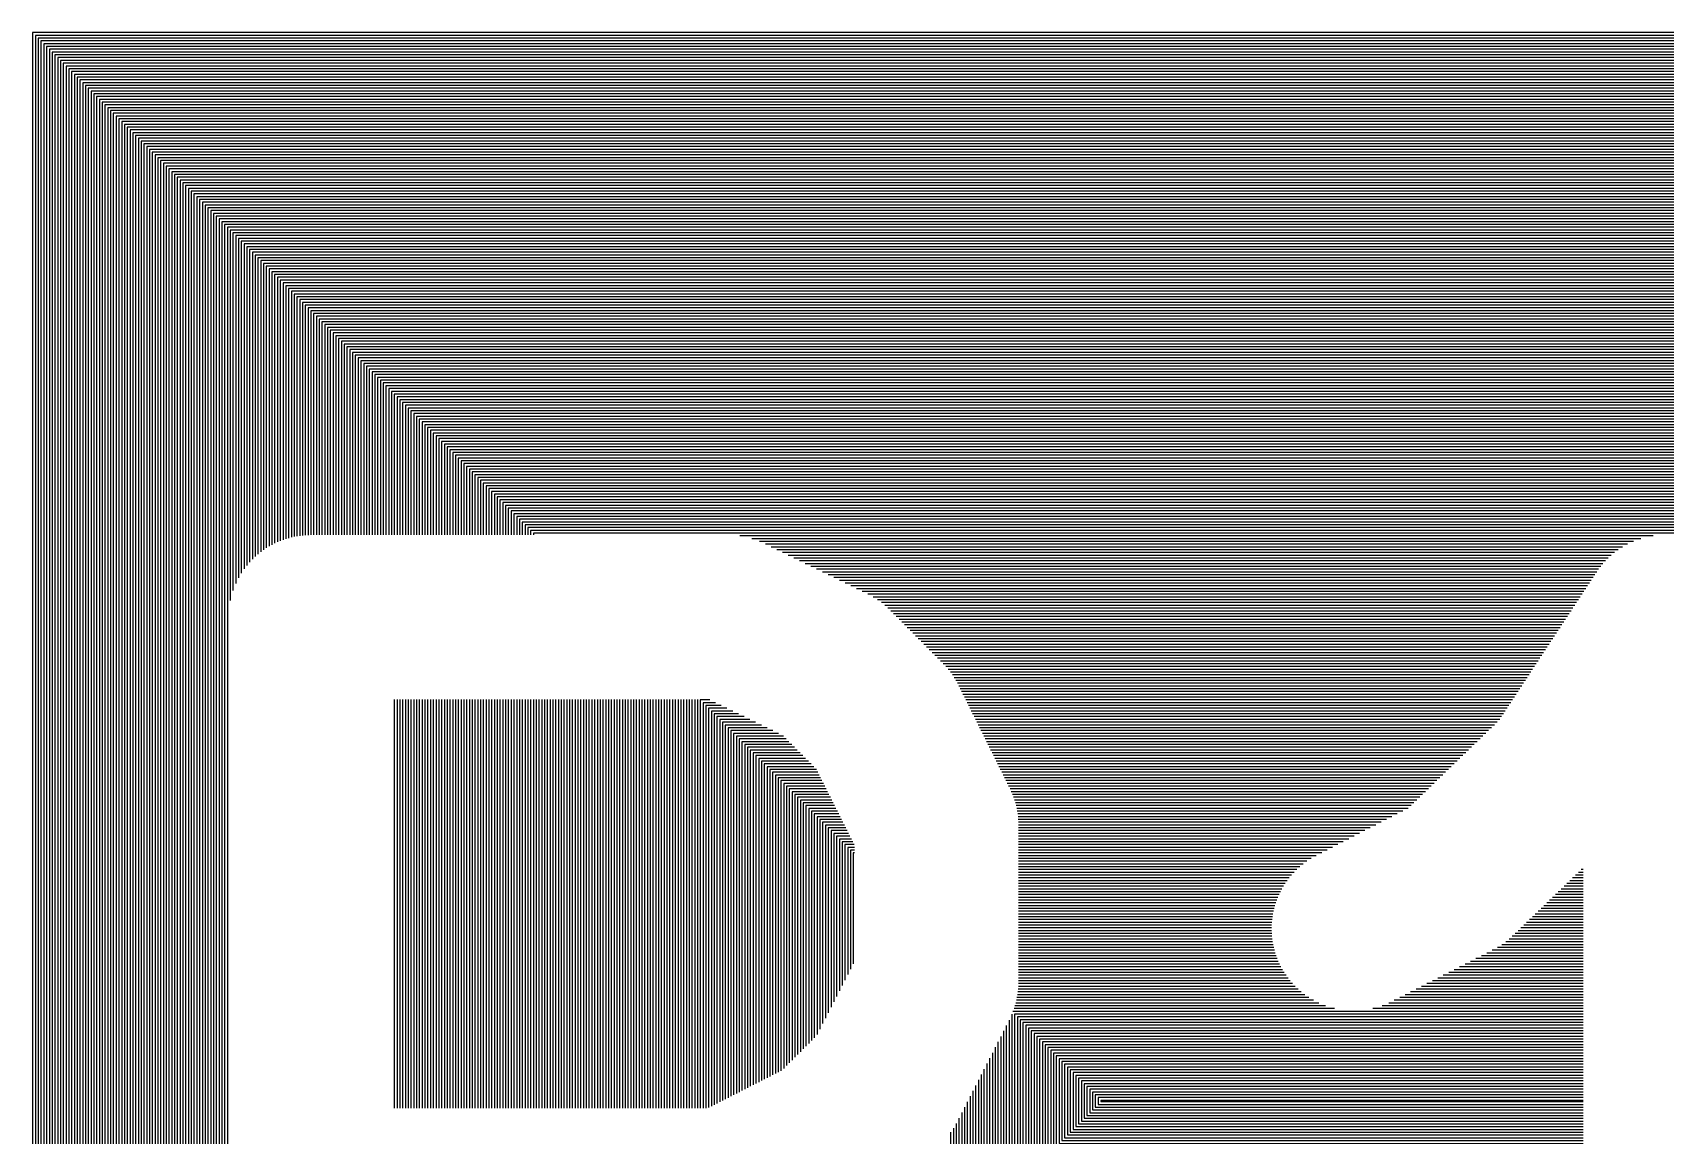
# Model space of a CAD drawing. Extents: x 0 to 5.51, y -4.5 to 2.44.
# Drawn here: x 0.015 to 1.506, y 1.433 to 2.44 of the extents above; entities that cross this region are included whole.
import ezdxf

# ---------------------------------------------------------------- set-up
doc = ezdxf.new("R2010")
doc.units = 0
doc.layers.add('Layer_1', color=7, linetype='CONTINUOUS')

msp = doc.modelspace()

# ---------------------------------------------------------------- linework, layer by layer
at = {"layer": 'Layer_1', "color": 4}
for points in [[(5.510083, 2.440439), (0.015327, 2.440439), (0.015327, 2.440439), (0.015327, 0.488576), (0.015327, 0.488576), (5.507543, 0.488576)], [(5.507543, 2.437899), (0.017867, 2.437899), (0.017867, 0.491116), (5.505003, 0.491116)], [(5.505003, 2.435359), (0.020407, 2.435359), (0.020407, 0.493656), (5.502463, 0.493656)], [(5.502463, 2.432819), (0.022947, 2.432819), (0.022947, 0.496196), (5.499923, 0.496196)], [(5.499923, 2.430279), (0.025487, 2.430279), (0.025487, 0.498736), (5.497383, 0.498736)], [(5.497383, 2.427739), (0.028027, 2.427739), (0.028027, 0.501276), (5.494843, 0.501276)], [(5.494843, 2.425199), (0.030567, 2.425199), (0.030567, 0.503816), (5.492303, 0.503816)], [(5.492303, 2.422659), (0.033107, 2.422659), (0.033107, 0.506356), (5.489763, 0.506356)], [(5.489763, 2.420119), (0.035647, 2.420119), (0.035647, 0.508896), (5.487223, 0.508896)], [(5.487223, 2.417579), (0.038187, 2.417579), (0.038187, 0.511436), (5.484683, 0.511436)], [(5.484683, 2.415039), (0.040727, 2.415039), (0.040727, 0.513976), (5.482143, 0.513976)], [(5.482143, 2.412499), (0.043267, 2.412499), (0.043267, 0.516516), (5.479603, 0.516516)], [(5.479603, 2.409959), (0.045807, 2.409959), (0.045807, 0.519056), (5.477063, 0.519056)], [(5.477063, 2.407419), (0.048347, 2.407419), (0.048347, 0.521596), (5.474523, 0.521596)], [(5.474523, 2.404879), (0.050887, 2.404879), (0.050887, 0.524136), (5.471983, 0.524136)], [(5.471983, 2.402339), (0.053427, 2.402339), (0.053427, 0.526676), (5.469443, 0.526676)], [(5.469443, 2.399799), (0.055967, 2.399799), (0.055967, 0.529216), (5.466903, 0.529216)], [(5.466903, 2.397259), (0.058507, 2.397259), (0.058507, 0.531756), (5.464363, 0.531756)], [(5.464363, 2.394719), (0.061047, 2.394719), (0.061047, 0.534296), (5.461823, 0.534296)], [(5.461823, 2.392179), (0.063587, 2.392179), (0.063587, 0.536836), (5.459283, 0.536836)], [(5.459283, 2.389639), (0.066127, 2.389639), (0.066127, 0.539376), (5.456743, 0.539376)], [(5.456743, 2.387099), (0.068667, 2.387099), (0.068667, 0.541916), (5.454203, 0.541916)], [(5.454203, 2.384559), (0.071207, 2.384559), (0.071207, 0.544456), (5.451663, 0.544456)], [(5.451663, 2.382019), (0.073747, 2.382019), (0.073747, 0.546996), (5.449123, 0.546996)], [(5.449123, 2.379479), (0.076287, 2.379479), (0.076287, 0.549536), (5.446583, 0.549536)], [(5.446583, 2.376939), (0.078827, 2.376939), (0.078827, 0.552076), (5.444043, 0.552076)], [(5.444043, 2.374399), (0.081367, 2.374399), (0.081367, 0.554616), (5.441503, 0.554616)], [(5.441503, 2.371859), (0.083907, 2.371859), (0.083907, 0.557156), (5.438963, 0.557156)], [(5.438963, 2.369319), (0.086447, 2.369319), (0.086447, 0.559696), (5.436423, 0.559696)], [(5.436423, 2.366779), (0.088987, 2.366779), (0.088987, 0.562236), (5.433883, 0.562236)], [(5.433883, 2.364239), (0.091527, 2.364239), (0.091527, 0.564776), (5.431343, 0.564776)], [(5.431343, 2.361699), (0.094067, 2.361699), (0.094067, 0.567316), (5.428803, 0.567316)], [(5.428803, 2.359159), (0.096607, 2.359159), (0.096607, 0.569856), (5.426263, 0.569856)], [(5.426263, 2.356619), (0.099147, 2.356619), (0.099147, 0.572396), (5.423723, 0.572396)], [(5.423723, 2.354079), (0.101687, 2.354079), (0.101687, 0.574936), (5.421183, 0.574936)], [(5.421183, 2.351539), (0.104227, 2.351539), (0.104227, 0.577476), (5.418643, 0.577476)], [(5.418643, 2.348999), (0.106767, 2.348999), (0.106767, 0.580016), (5.416103, 0.580016)], [(5.416103, 2.346459), (0.109307, 2.346459), (0.109307, 0.582556), (5.413563, 0.582556)], [(5.413563, 2.343919), (0.111847, 2.343919), (0.111847, 0.585096), (5.411023, 0.585096)], [(5.411023, 2.341379), (0.114387, 2.341379), (0.114387, 0.587636), (5.408483, 0.587636)], [(5.408483, 2.338839), (0.116927, 2.338839), (0.116927, 0.590176), (5.405943, 0.590176)], [(5.405943, 2.336299), (0.119467, 2.336299), (0.119467, 0.592716), (5.403403, 0.592716)], [(5.403403, 2.333759), (0.122007, 2.333759), (0.122007, 0.595256), (5.400863, 0.595256)], [(5.400863, 2.331219), (0.124547, 2.331219), (0.124547, 0.597796), (5.398323, 0.597796)], [(5.398323, 2.328679), (0.127087, 2.328679), (0.127087, 0.600336), (5.395783, 0.600336)], [(5.395783, 2.326139), (0.129627, 2.326139), (0.129627, 0.602876), (5.393243, 0.602876)], [(5.393243, 2.323599), (0.132167, 2.323599), (0.132167, 0.605416), (5.390703, 0.605416)], [(5.390703, 2.321059), (0.134707, 2.321059), (0.134707, 0.607956), (5.388163, 0.607956)], [(5.388163, 2.318519), (0.137247, 2.318519), (0.137247, 0.610496), (5.385623, 0.610496)], [(5.385623, 2.315979), (0.139787, 2.315979), (0.139787, 0.613036), (5.383083, 0.613036)], [(5.383083, 2.313439), (0.142327, 2.313439), (0.142327, 0.615576), (5.380543, 0.615576)], [(5.380543, 2.310899), (0.144867, 2.310899), (0.144867, 0.618116), (5.378003, 0.618116)], [(5.378003, 2.308359), (0.147407, 2.308359), (0.147407, 0.620656), (5.375463, 0.620656)], [(5.375463, 2.305819), (0.149947, 2.305819), (0.149947, 0.623196), (5.372923, 0.623196)], [(5.372923, 2.303279), (0.152487, 2.303279), (0.152487, 0.625736), (5.370383, 0.625736)], [(5.370383, 2.300739), (0.155027, 2.300739), (0.155027, 0.628276), (5.367843, 0.628276)], [(5.367843, 2.298199), (0.157567, 2.298199), (0.157567, 0.630816), (5.365303, 0.630816)], [(5.365303, 2.295659), (0.160107, 2.295659), (0.160107, 0.633356), (5.362763, 0.633356)], [(5.362763, 2.293119), (0.162647, 2.293119), (0.162647, 0.635896), (5.360223, 0.635896)], [(5.360223, 2.290579), (0.165187, 2.290579), (0.165187, 0.638436), (5.357683, 0.638436)], [(5.357683, 2.288039), (0.167727, 2.288039), (0.167727, 0.640976), (5.355143, 0.640976)], [(5.355143, 2.285499), (0.170267, 2.285499), (0.170267, 0.643516), (5.352603, 0.643516)], [(5.352603, 2.282959), (0.172807, 2.282959), (0.172807, 0.646056), (5.350063, 0.646056)], [(5.350063, 2.280419), (0.175347, 2.280419), (0.175347, 0.648596), (5.347523, 0.648596)], [(5.347523, 2.277879), (0.177887, 2.277879), (0.177887, 0.651136), (5.344983, 0.651136)], [(5.344983, 2.275339), (0.180427, 2.275339), (0.180427, 0.653676), (5.342443, 0.653676)], [(5.342443, 1.913897), (5.342443, 2.272799), (0.182967, 2.272799), (0.182967, 0.656216), (5.339903, 0.656216), (5.339903, 0.887277)], [(5.339903, 1.927064), (5.339903, 2.270259), (0.185507, 2.270259), (0.185507, 0.658756), (5.337363, 0.658756), (5.337363, 0.879896)], [(5.337363, 1.934445), (5.337363, 2.267719), (0.188047, 2.267719), (0.188047, 0.661296), (5.334823, 0.661296), (5.334823, 0.874272)], [(5.334823, 1.940066), (5.334823, 2.265179), (0.190587, 2.265179), (0.190587, 0.663836), (5.332283, 0.663836), (5.332283, 0.869632)], [(5.332283, 1.944707), (5.332283, 2.262639), (0.193127, 2.262639), (0.193127, 0.666376), (5.329743, 0.666376), (5.329743, 0.865652)], [(5.329743, 1.948687), (5.329743, 2.260099), (0.195667, 2.260099), (0.195667, 1.921682)], [(5.327203, 1.952182), (5.327203, 2.257559), (0.198207, 2.257559), (0.198207, 1.930955)], [(5.324663, 1.955294), (5.324663, 2.255019), (0.200747, 2.255019), (0.200747, 1.937361)], [(5.322123, 1.958093), (5.322123, 2.252479), (0.203287, 2.252479), (0.203287, 1.942472)], [(5.319583, 1.960628), (5.319583, 2.249939), (0.205827, 2.249939), (0.205827, 1.946777)], [(5.317043, 1.962934), (5.317043, 2.247399), (0.208367, 2.247399), (0.208367, 1.950521)], [(5.314503, 1.965042), (5.314503, 2.244859), (0.210907, 2.244859), (0.210907, 1.953833)], [(5.311963, 1.96697), (5.311963, 2.242319), (0.213447, 2.242319), (0.213447, 1.956797)], [(5.309423, 1.968738), (5.309423, 2.239779), (0.215987, 2.239779), (0.215987, 1.959477)], [(5.306883, 1.970351), (5.306883, 2.237239), (0.218527, 2.237239), (0.218527, 1.96191)], [(5.304343, 1.971824), (5.304343, 2.234699), (0.221067, 2.234699), (0.221067, 1.96413)], [(5.301803, 1.973173), (5.301803, 2.232159), (0.223607, 2.232159), (0.223607, 1.966157)], [(5.299263, 1.974397), (5.299263, 2.229619), (0.226147, 2.229619), (0.226147, 1.968014)], [(5.296723, 1.97551), (5.296723, 2.227079), (0.228687, 2.227079), (0.228687, 1.969713)], [(5.294183, 1.97651), (5.294183, 2.224539), (0.231227, 2.224539), (0.231227, 1.97127)], [(5.291643, 1.977407), (5.291643, 2.221999), (0.233767, 2.221999), (0.233767, 1.972693)], [(5.289103, 1.978202), (5.289103, 2.219459), (0.236307, 2.219459), (0.236307, 1.973988)], [(5.286563, 1.978898), (5.286563, 2.216919), (0.238847, 2.216919), (0.238847, 1.975167)], [(5.284023, 1.979497), (5.284023, 2.214379), (0.241387, 2.214379), (0.241387, 1.976233)], [(5.281483, 1.980008), (5.281483, 2.211839), (0.243927, 2.211839), (0.243927, 1.977191)], [(5.278943, 1.980424), (5.278943, 2.209299), (0.246467, 2.209299), (0.246467, 1.978047)], [(5.276403, 1.980752), (5.276403, 2.206759), (0.249007, 2.206759), (0.249007, 1.978801)], [(5.273863, 1.980991), (5.273863, 2.204219), (0.251547, 2.204219), (0.251547, 1.979462)], [(5.271323, 1.981146), (5.271323, 2.201679), (0.254087, 2.201679), (0.254087, 1.980028)], [(5.268783, 1.981212), (5.268783, 2.199139), (0.256627, 2.199139), (0.256627, 1.980503)], [(5.266243, 1.981192), (5.266243, 2.196599), (0.259167, 2.196599), (0.259167, 1.980887)], [(5.263703, 1.981087), (5.263703, 2.194059), (0.261707, 2.194059), (0.261707, 1.981184)], [(5.261163, 1.980897), (5.261163, 2.191519), (0.264247, 2.191519), (0.264247, 1.981392)], [(5.258623, 1.980618), (5.258623, 2.188979), (0.266787, 2.188979), (0.266787, 1.981517)], [(5.256083, 1.980252), (5.256083, 2.186439), (0.269327, 2.186439), (0.269327, 1.981552)], [(5.253543, 1.979797), (5.253543, 2.183899), (0.271867, 2.183899), (0.271867, 1.981552)], [(5.251003, 1.979254), (5.251003, 2.181359), (0.274407, 2.181359), (0.274407, 1.981552)], [(5.248463, 1.978616), (5.248463, 2.178819), (0.276947, 2.178819), (0.276947, 1.981552)], [(5.245923, 1.977882), (5.245923, 2.176279), (0.279487, 2.176279), (0.279487, 1.981552)], [(5.243383, 1.977051), (5.243383, 2.173739), (0.282027, 2.173739), (0.282027, 1.981552)], [(5.240843, 1.976119), (5.240843, 2.171199), (0.284567, 2.171199), (0.284567, 1.981552)], [(5.238303, 1.97508), (5.238303, 2.168659), (0.287107, 2.168659), (0.287107, 1.981552)], [(5.235763, 1.973932), (5.235763, 2.166119), (0.289647, 2.166119), (0.289647, 1.981552)], [(5.233223, 1.972665), (5.233223, 2.163579), (0.292187, 2.163579), (0.292187, 1.981552)], [(5.230683, 1.971275), (5.230683, 2.161039), (0.294727, 2.161039), (0.294727, 1.981552)], [(5.228143, 1.969754), (5.228143, 2.158499), (0.297267, 2.158499), (0.297267, 1.981552)], [(5.225603, 1.96809), (5.225603, 2.155959), (0.299807, 2.155959), (0.299807, 1.981552)], [(5.223063, 1.966269), (5.223063, 2.153419), (0.302347, 2.153419), (0.302347, 1.981552)], [(5.220523, 1.964283), (5.220523, 2.150879), (0.304887, 2.150879), (0.304887, 1.981552)], [(5.217983, 1.962106), (5.217983, 2.148339), (0.307427, 2.148339), (0.307427, 1.981552)], [(5.215443, 1.959721), (5.215443, 2.145799), (0.309967, 2.145799), (0.309967, 1.981552)], [(5.212903, 1.957095), (5.212903, 2.143259), (0.312507, 2.143259), (0.312507, 1.981552)], [(5.210363, 1.954191), (5.210363, 2.140719), (0.315047, 2.140719), (0.315047, 1.981552)], [(5.207823, 1.950955), (5.207823, 2.138179), (0.317587, 2.138179), (0.317587, 1.981552)], [(5.205283, 1.947321), (5.205283, 2.135639), (0.320127, 2.135639), (0.320127, 1.981552)], [(5.202743, 1.943516), (5.202743, 2.133099), (0.322667, 2.133099), (0.322667, 1.981552)], [(5.200203, 1.939711), (5.200203, 2.130559), (0.325207, 2.130559), (0.325207, 1.981552)], [(5.197663, 1.935906), (5.197663, 2.128019), (0.327747, 2.128019), (0.327747, 1.981552)], [(5.195123, 1.932101), (5.195123, 2.125479), (0.330287, 2.125479), (0.330287, 1.981552)], [(5.192583, 1.928296), (5.192583, 2.122939), (0.332827, 2.122939), (0.332827, 1.981552)], [(5.190043, 1.924491), (5.190043, 2.120399), (0.335367, 2.120399), (0.335367, 1.981552)], [(5.187503, 1.920686), (5.187503, 2.117859), (0.337907, 2.117859), (0.337907, 1.981552)], [(5.184963, 1.916881), (5.184963, 2.115319), (0.340447, 2.115319), (0.340447, 1.981552)], [(5.182423, 1.913076), (5.182423, 2.112779), (0.342987, 2.112779), (0.342987, 1.981552)], [(5.179883, 1.909269), (5.179883, 2.110239), (0.345527, 2.110239), (0.345527, 1.981552)], [(5.177343, 1.905464), (5.177343, 2.107699), (0.348067, 2.107699), (0.348067, 1.981552)], [(5.174803, 1.901659), (5.174803, 2.105159), (0.350607, 2.105159), (0.350607, 1.981552)], [(5.172263, 1.897854), (5.172263, 2.102619), (0.353147, 2.102619), (0.353147, 1.981552)], [(5.169723, 1.894049), (5.169723, 2.100079), (0.355687, 2.100079), (0.355687, 1.981552)], [(5.167183, 1.890244), (5.167183, 2.097539), (0.358227, 2.097539), (0.358227, 1.981552)], [(5.164643, 1.886439), (5.164643, 2.094999), (0.360767, 2.094999), (0.360767, 1.981552)], [(5.162103, 1.882634), (5.162103, 2.092459), (0.363307, 2.092459), (0.363307, 1.981552)], [(5.159563, 1.87883), (5.159563, 2.089919), (0.365847, 2.089919), (0.365847, 1.981552)], [(5.157023, 1.875025), (5.157023, 2.087379), (0.368387, 2.087379), (0.368387, 1.981552)], [(5.154483, 1.87122), (5.154483, 2.084839), (0.370927, 2.084839), (0.370927, 1.981552)], [(5.151943, 1.867415), (5.151943, 2.082299), (0.373467, 2.082299), (0.373467, 1.981552)], [(5.149403, 1.863607), (5.149403, 2.079759), (0.376007, 2.079759), (0.376007, 1.981552)], [(5.146863, 1.859802), (5.146863, 2.077219), (0.378547, 2.077219), (0.378547, 1.981552)], [(5.144323, 1.855998), (5.144323, 2.074679), (0.381087, 2.074679), (0.381087, 1.981552)], [(5.141783, 1.852193), (5.141783, 2.072139), (0.383627, 2.072139), (0.383627, 1.981552)], [(5.139243, 1.848388), (5.139243, 2.069599), (0.386167, 2.069599), (0.386167, 1.981552)], [(5.136703, 1.844583), (5.136703, 2.067059), (0.388707, 2.067059), (0.388707, 1.981552)], [(5.134163, 1.840778), (5.134163, 2.064519), (0.391247, 2.064519), (0.391247, 1.981552)], [(5.131623, 1.836973), (5.131623, 2.061979), (0.393787, 2.061979), (0.393787, 1.981552)], [(5.129083, 1.833168), (5.129083, 2.059439), (0.396327, 2.059439), (0.396327, 1.981552)], [(5.126543, 1.829363), (5.126543, 2.056899), (0.398867, 2.056899), (0.398867, 1.981552)], [(5.124003, 1.825558), (5.124003, 2.054359), (0.401407, 2.054359), (0.401407, 1.981552)], [(5.121463, 1.821751), (5.121463, 2.051819), (0.403947, 2.051819), (0.403947, 1.981552)], [(5.118923, 1.817946), (5.118923, 2.049279), (0.406487, 2.049279), (0.406487, 1.981552)], [(5.116383, 1.814141), (5.116383, 2.046739), (0.409027, 2.046739), (0.409027, 1.981552)], [(5.113843, 1.810336), (5.113843, 2.044199), (0.411567, 2.044199), (0.411567, 1.981552)], [(5.111303, 1.806531), (5.111303, 2.041659), (0.414107, 2.041659), (0.414107, 1.981552)], [(5.108763, 1.802726), (5.108763, 2.039119), (0.416647, 2.039119), (0.416647, 1.981552)], [(5.106223, 1.798921), (5.106223, 2.036579), (0.419187, 2.036579), (0.419187, 1.981552)], [(5.103683, 1.795116), (5.103683, 2.034039), (0.421727, 2.034039), (0.421727, 1.981552)], [(5.101143, 1.791311), (5.101143, 2.031499), (0.424267, 2.031499), (0.424267, 1.981552)], [(5.098603, 1.787506), (5.098603, 2.028959), (0.426807, 2.028959), (0.426807, 1.981552)], [(5.096063, 1.783701), (5.096063, 2.026419), (0.429347, 2.026419), (0.429347, 1.981552)], [(5.093523, 1.779897), (5.093523, 2.023879), (0.431887, 2.023879), (0.431887, 1.981552)], [(5.090983, 1.776089), (5.090983, 2.021339), (0.434427, 2.021339), (0.434427, 1.981552)], [(5.088443, 1.772284), (5.088443, 2.018799), (0.436967, 2.018799), (0.436967, 1.981552)], [(5.085903, 1.768479), (5.085903, 2.016259), (0.439507, 2.016259), (0.439507, 1.981552)], [(5.083363, 1.764674), (5.083363, 2.013719), (0.442047, 2.013719), (0.442047, 1.981552)], [(5.080823, 1.760869), (5.080823, 2.011179), (0.444587, 2.011179), (0.444587, 1.981552)], [(5.078283, 1.757065), (5.078283, 2.008639), (0.447127, 2.008639), (0.447127, 1.981552)], [(5.075743, 1.75326), (5.075743, 2.006099), (0.449667, 2.006099), (0.449667, 1.981552)], [(5.073203, 1.749455), (5.073203, 2.003559), (0.452207, 2.003559), (0.452207, 1.981552)], [(5.070663, 1.74565), (5.070663, 2.001019), (0.454747, 2.001019), (0.454747, 1.981552)], [(5.068123, 1.741845), (5.068123, 1.998479), (0.457287, 1.998479), (0.457287, 1.981552)], [(5.065583, 1.73804), (5.065583, 1.995939), (0.459827, 1.995939), (0.459827, 1.981552)], [(5.063043, 1.734232), (5.063043, 1.993399), (0.462367, 1.993399), (0.462367, 1.981552)], [(5.060503, 1.730428), (5.060503, 1.990859), (0.464907, 1.990859), (0.464907, 1.981552)], [(5.057963, 1.726623), (5.057963, 1.988319), (0.467447, 1.988319), (0.467447, 1.981552)], [(5.055423, 1.722818), (5.055423, 1.985779), (0.469987, 1.985779), (0.469987, 1.981552)], [(5.052883, 1.719013), (5.052883, 1.983239), (0.472527, 1.983239), (0.472527, 1.981552)], [(1.4949, 1.980699), (0.661061, 1.980699)], [(1.483886, 1.978159), (0.672085, 1.978159)], [(1.476957, 1.975619), (0.679016, 1.975619)], [(1.471565, 1.973079), (0.684462, 1.973079)], [(1.467072, 1.970539), (0.689656, 1.970539)], [(1.46319, 1.967999), (0.694851, 1.967999)], [(1.459772, 1.965459), (0.700045, 1.965459)], [(1.456719, 1.962919), (0.705239, 1.962919)], [(1.453968, 1.960379), (0.710434, 1.960379)], [(1.451471, 1.957839), (0.715625, 1.957839)], [(1.449198, 1.955299), (0.72082, 1.955299)], [(1.44712, 1.952759), (0.726014, 1.952759)], [(1.445217, 1.950219), (0.731208, 1.950219)], [(1.443478, 1.947679), (0.736403, 1.947679)], [(1.441806, 1.945139), (0.741597, 1.945139)], [(1.440135, 1.942599), (0.746791, 1.942599)], [(1.438466, 1.940059), (0.751985, 1.940059)], [(1.436795, 1.937519), (0.75718, 1.937519)], [(1.435123, 1.934979), (0.762374, 1.934979)], [(1.433452, 1.932439), (0.767568, 1.932439)], [(1.431781, 1.929899), (0.772763, 1.929899)], [(1.430112, 1.927359), (0.777972, 1.927359)], [(1.428441, 1.924819), (0.782722, 1.924819)], [(1.426769, 1.922279), (0.786783, 1.922279)], [(1.425098, 1.919739), (0.790339, 1.919739)], [(1.423427, 1.917199), (0.793504, 1.917199)], [(1.421758, 1.914659), (0.796352, 1.914659)], [(1.420087, 1.912119), (0.798912, 1.912119)], [(1.418415, 1.909579), (0.801424, 1.909579)], [(1.416744, 1.907039), (0.803936, 1.907039)], [(1.415073, 1.904499), (0.806451, 1.904499)], [(1.413404, 1.901959), (0.808963, 1.901959)], [(1.411733, 1.899419), (0.811475, 1.899419)], [(1.410061, 1.896879), (0.813987, 1.896879)], [(1.40839, 1.894339), (0.816501, 1.894339)], [(1.406719, 1.891799), (0.819014, 1.891799)], [(1.40505, 1.889259), (0.821526, 1.889259)], [(1.403379, 1.886719), (0.824038, 1.886719)], [(1.401707, 1.884179), (0.826552, 1.884179)], [(1.400036, 1.881639), (0.829064, 1.881639)], [(1.398365, 1.879099), (0.831576, 1.879099)], [(1.396696, 1.876559), (0.834091, 1.876559)], [(1.395025, 1.874019), (0.836603, 1.874019)], [(1.393353, 1.871479), (0.839115, 1.871479)], [(1.391682, 1.868939), (0.841627, 1.868939)], [(1.390011, 1.866399), (0.844142, 1.866399)], [(1.388342, 1.863859), (0.846697, 1.863859)], [(1.38667, 1.861319), (0.8491, 1.861319)], [(1.384999, 1.858779), (0.851294, 1.858779)], [(1.383328, 1.856239), (0.853301, 1.856239)], [(1.381657, 1.853699), (0.855137, 1.853699)], [(1.379988, 1.851159), (0.856819, 1.851159)], [(1.378316, 1.848619), (0.858356, 1.848619)], [(1.376645, 1.846079), (0.85976, 1.846079)], [(1.374974, 1.843539), (0.861023, 1.843539)], [(1.373302, 1.840999), (0.862287, 1.840999)], [(1.371634, 1.838459), (0.86355, 1.838459)], [(1.369962, 1.835919), (0.864812, 1.835919)], [(0.345527, 1.831174), (0.345527, 1.458068)], [(0.348067, 1.831174), (0.348067, 1.458068)], [(0.350607, 1.831174), (0.350607, 1.458068)], [(0.353147, 1.831174), (0.353147, 1.458068)], [(0.355687, 1.831174), (0.355687, 1.458068)], [(0.358227, 1.831174), (0.358227, 1.458068)], [(0.360767, 1.831174), (0.360767, 1.458068)], [(0.363307, 1.831174), (0.363307, 1.458068)], [(0.365847, 1.831174), (0.365847, 1.458068)], [(0.368387, 1.831174), (0.368387, 1.458068)], [(0.370927, 1.831174), (0.370927, 1.458068)], [(0.373467, 1.831174), (0.373467, 1.458068)], [(0.376007, 1.831174), (0.376007, 1.458068)], [(0.378547, 1.831174), (0.378547, 1.458068)], [(0.381087, 1.831174), (0.381087, 1.458068)], [(0.383627, 1.831174), (0.383627, 1.458068)], [(0.386167, 1.831174), (0.386167, 1.458068)], [(0.388707, 1.831174), (0.388707, 1.458068)], [(0.391247, 1.831174), (0.391247, 1.458068)], [(0.393787, 1.831174), (0.393787, 1.458068)], [(0.396327, 1.831174), (0.396327, 1.458068)], [(0.398867, 1.831174), (0.398867, 1.458068)], [(0.401407, 1.831174), (0.401407, 1.458068)], [(0.403947, 1.831174), (0.403947, 1.458068)], [(0.406487, 1.831174), (0.406487, 1.458068)], [(0.409027, 1.831174), (0.409027, 1.458068)], [(0.411567, 1.831174), (0.411567, 1.458068)], [(0.414107, 1.831174), (0.414107, 1.458068)], [(0.416647, 1.831174), (0.416647, 1.458068)], [(0.419187, 1.831174), (0.419187, 1.458068)], [(0.421727, 1.831174), (0.421727, 1.458068)], [(0.424267, 1.831174), (0.424267, 1.458068)], [(0.426807, 1.831174), (0.426807, 1.458068)], [(0.429347, 1.831174), (0.429347, 1.458068)], [(0.431887, 1.831174), (0.431887, 1.458068)], [(0.434427, 1.831174), (0.434427, 1.458068)], [(0.436967, 1.831174), (0.436967, 1.458068)], [(0.439507, 1.831174), (0.439507, 1.458068)], [(0.442047, 1.831174), (0.442047, 1.458068)], [(0.444587, 1.831174), (0.444587, 1.458068)], [(0.447127, 1.831174), (0.447127, 1.458068)], [(0.449667, 1.831174), (0.449667, 1.458068)], [(0.452207, 1.831174), (0.452207, 1.458068)], [(0.454747, 1.831174), (0.454747, 1.458068)], [(0.457287, 1.831174), (0.457287, 1.458068)], [(0.459827, 1.831174), (0.459827, 1.458068)], [(0.462367, 1.831174), (0.462367, 1.458068)], [(0.464907, 1.831174), (0.464907, 1.458068)], [(0.467447, 1.831174), (0.467447, 1.458068)], [(0.469987, 1.831174), (0.469987, 1.458068)], [(0.472527, 1.831174), (0.472527, 1.458068)], [(0.475067, 1.831174), (0.475067, 1.458068)], [(0.477607, 1.831174), (0.477607, 1.458068)], [(0.480147, 1.831174), (0.480147, 1.458068)], [(0.482687, 1.831174), (0.482687, 1.458068)], [(0.485227, 1.831174), (0.485227, 1.458068)], [(0.487767, 1.831174), (0.487767, 1.458068)], [(0.490307, 1.831174), (0.490307, 1.458068)], [(0.492847, 1.831174), (0.492847, 1.458068)], [(0.495387, 1.831174), (0.495387, 1.458068)], [(0.497927, 1.831174), (0.497927, 1.458068)], [(0.500467, 1.831174), (0.500467, 1.458068)], [(0.503007, 1.831174), (0.503007, 1.458068)], [(0.505547, 1.831174), (0.505547, 1.458068)], [(0.508087, 1.831174), (0.508087, 1.458068)], [(0.510627, 1.831174), (0.510627, 1.458068)], [(0.513167, 1.831174), (0.513167, 1.458068)], [(0.515707, 1.831174), (0.515707, 1.458068)], [(0.518247, 1.831174), (0.518247, 1.458068)], [(0.520787, 1.831174), (0.520787, 1.458068)], [(0.523327, 1.831174), (0.523327, 1.458068)], [(0.525867, 1.831174), (0.525867, 1.458068)], [(0.528407, 1.831174), (0.528407, 1.458068)], [(0.530947, 1.831174), (0.530947, 1.458068)], [(0.533487, 1.831174), (0.533487, 1.458068)], [(0.536027, 1.831174), (0.536027, 1.458068)], [(0.538567, 1.831174), (0.538567, 1.458068)], [(0.541107, 1.831174), (0.541107, 1.458068)], [(0.543647, 1.831174), (0.543647, 1.458068)], [(0.546187, 1.831174), (0.546187, 1.458068)], [(0.548727, 1.831174), (0.548727, 1.458068)], [(0.551267, 1.831174), (0.551267, 1.458068)], [(0.553807, 1.831174), (0.553807, 1.458068)], [(0.556347, 1.831174), (0.556347, 1.458068)], [(0.558887, 1.831174), (0.558887, 1.458068)], [(0.561427, 1.831174), (0.561427, 1.458068)], [(0.563967, 1.831174), (0.563967, 1.458068)], [(0.566507, 1.831174), (0.566507, 1.458068)], [(0.569047, 1.831174), (0.569047, 1.458068)], [(0.571587, 1.831174), (0.571587, 1.458068)], [(0.574127, 1.831174), (0.574127, 1.458068)], [(0.576667, 1.831174), (0.576667, 1.458068)], [(0.579207, 1.831174), (0.579207, 1.458068)], [(0.581747, 1.831174), (0.581747, 1.458068)], [(0.584287, 1.831174), (0.584287, 1.458068)], [(0.586827, 1.831174), (0.586827, 1.458068)], [(0.589367, 1.831174), (0.589367, 1.458068)], [(0.591907, 1.831174), (0.591907, 1.458068)], [(0.594447, 1.831174), (0.594447, 1.458068)], [(0.596987, 1.831174), (0.596987, 1.458068)], [(0.599527, 1.831174), (0.599527, 1.458068)], [(0.602067, 1.831174), (0.602067, 1.458068)], [(0.604607, 1.831174), (0.604607, 1.458068)], [(0.607147, 1.831174), (0.607147, 1.458068)], [(0.609687, 1.831174), (0.609687, 1.458068)], [(0.612227, 1.831174), (0.612227, 1.458068)], [(0.614767, 1.831174), (0.614767, 1.458068)], [(0.617307, 1.831174), (0.617307, 1.458068)], [(0.619847, 1.831174), (0.619847, 1.458068)], [(0.622387, 1.831174), (0.622387, 1.458068)], [(0.633553, 1.830839), (0.624927, 1.830839), (0.624927, 1.458068)], [(0.638795, 1.828299), (0.627467, 1.828299), (0.627467, 1.458068)], [(0.644035, 1.825759), (0.630007, 1.825759), (0.630007, 1.458068)], [(0.649275, 1.823219), (0.632547, 1.823219), (0.632547, 1.458437)], [(0.654518, 1.820679), (0.635087, 1.820679), (0.635087, 1.459737)], [(1.368291, 1.833379), (0.866077, 1.833379)], [(1.36662, 1.830839), (0.86734, 1.830839)], [(1.364948, 1.828299), (0.868602, 1.828299)], [(1.363277, 1.825759), (0.869864, 1.825759)], [(1.361608, 1.823219), (0.871129, 1.823219)], [(1.359937, 1.820679), (0.872392, 1.820679)], [(0.659758, 1.818139), (0.637627, 1.818139), (0.637627, 1.461035)], [(0.664998, 1.815599), (0.640167, 1.815599), (0.640167, 1.462336)], [(0.670241, 1.813059), (0.642707, 1.813059), (0.642707, 1.463634)], [(0.675481, 1.810519), (0.645247, 1.810519), (0.645247, 1.464934)], [(0.680721, 1.807979), (0.647787, 1.807979), (0.647787, 1.466232)], [(0.685963, 1.805439), (0.650327, 1.805439), (0.650327, 1.467532)], [(1.358266, 1.818139), (0.873654, 1.818139)], [(1.356594, 1.815599), (0.874919, 1.815599)], [(1.354923, 1.813059), (0.876181, 1.813059)], [(1.35268, 1.810519), (0.877444, 1.810519)], [(1.350056, 1.807979), (0.878709, 1.807979)], [(1.347435, 1.805439), (0.879971, 1.805439)], [(0.691203, 1.802899), (0.652867, 1.802899), (0.652867, 1.46883)], [(0.696446, 1.800359), (0.655407, 1.800359), (0.655407, 1.470131)], [(0.700837, 1.797819), (0.657947, 1.797819), (0.657947, 1.471429)], [(0.703377, 1.795279), (0.660487, 1.795279), (0.660487, 1.472729)], [(0.705917, 1.792739), (0.663027, 1.792739), (0.663027, 1.474027)], [(0.708457, 1.790199), (0.665567, 1.790199), (0.665567, 1.475328)], [(1.344814, 1.802899), (0.881233, 1.802899)], [(1.342193, 1.800359), (0.882498, 1.800359)], [(1.339569, 1.797819), (0.883761, 1.797819)], [(1.336947, 1.795279), (0.885023, 1.795279)], [(1.334326, 1.792739), (0.886288, 1.792739)], [(1.331705, 1.790199), (0.88755, 1.790199)], [(0.710997, 1.787659), (0.668107, 1.787659), (0.668107, 1.476626)], [(0.713537, 1.785119), (0.670647, 1.785119), (0.670647, 1.477924)], [(0.71608, 1.782579), (0.673187, 1.782579), (0.673187, 1.479224)], [(0.71862, 1.780039), (0.675727, 1.780039), (0.675727, 1.480522)], [(0.72116, 1.777499), (0.678267, 1.777499), (0.678267, 1.481823)], [(0.7237, 1.774959), (0.680807, 1.774959), (0.680807, 1.48312)], [(1.329081, 1.787659), (0.888813, 1.787659)], [(1.32646, 1.785119), (0.890078, 1.785119)], [(1.323838, 1.782579), (0.89134, 1.782579)], [(1.321217, 1.780039), (0.892602, 1.780039)], [(1.318593, 1.777499), (0.893867, 1.777499)], [(1.315972, 1.774959), (0.89513, 1.774959)], [(0.72624, 1.772419), (0.683347, 1.772419), (0.683347, 1.484421)], [(0.72878, 1.769879), (0.685887, 1.769879), (0.685887, 1.485719)], [(0.730929, 1.767339), (0.688427, 1.767339), (0.688427, 1.487019)], [(0.732206, 1.764799), (0.690967, 1.764799), (0.690967, 1.488317)], [(0.733487, 1.762259), (0.693507, 1.762259), (0.693507, 1.489618)], [(0.734767, 1.759719), (0.696047, 1.759719), (0.696047, 1.490916)], [(1.313351, 1.772419), (0.896392, 1.772419)], [(1.31073, 1.769879), (0.897654, 1.769879)], [(1.308106, 1.767339), (0.898919, 1.767339)], [(1.305484, 1.764799), (0.900182, 1.764799)], [(1.302863, 1.762259), (0.901444, 1.762259)], [(1.300242, 1.759719), (0.902709, 1.759719)], [(0.736044, 1.757179), (0.698587, 1.757179), (0.698587, 1.492216)], [(0.737325, 1.754639), (0.701127, 1.754639), (0.701127, 1.494299)], [(0.738605, 1.752099), (0.703667, 1.752099), (0.703667, 1.496839)], [(0.739882, 1.749559), (0.706207, 1.749559), (0.706207, 1.499379)], [(0.741163, 1.747019), (0.708747, 1.747019), (0.708747, 1.501919)], [(0.742443, 1.744479), (0.711287, 1.744479), (0.711287, 1.504459)], [(1.297618, 1.757179), (0.903971, 1.757179)], [(1.294997, 1.754639), (0.905234, 1.754639)], [(1.292376, 1.752099), (0.906499, 1.752099)], [(1.289754, 1.749559), (0.907761, 1.749559)], [(1.28713, 1.747019), (0.908957, 1.747019)], [(1.284509, 1.744479), (0.910042, 1.744479)], [(0.74372, 1.741939), (0.713827, 1.741939), (0.713827, 1.506999)], [(0.745, 1.739399), (0.716367, 1.739399), (0.716367, 1.509536)], [(0.746281, 1.736859), (0.718907, 1.736859), (0.718907, 1.512076)], [(0.747558, 1.734319), (0.721447, 1.734319), (0.721447, 1.514616)], [(0.748838, 1.731779), (0.723987, 1.731779), (0.723987, 1.517156)], [(1.281888, 1.741939), (0.911017, 1.741939)], [(1.279267, 1.739399), (0.911891, 1.739399)], [(1.276643, 1.736859), (0.912663, 1.736859)], [(1.274021, 1.734319), (0.913339, 1.734319)], [(1.27124, 1.731779), (0.913921, 1.731779)], [(0.750119, 1.729239), (0.726527, 1.729239), (0.726527, 1.519696)], [(0.751396, 1.726699), (0.729067, 1.726699), (0.729067, 1.522236)], [(0.752676, 1.724159), (0.731607, 1.724159), (0.731607, 1.525312)], [(0.753956, 1.721619), (0.734147, 1.721619), (0.734147, 1.530278)], [(0.755237, 1.719079), (0.736687, 1.719079), (0.736687, 1.535246)], [(0.756514, 1.716539), (0.739227, 1.716539), (0.739227, 1.540212)], [(1.266313, 1.729239), (0.914411, 1.729239)], [(1.261382, 1.726699), (0.91481, 1.726699)], [(1.256452, 1.724159), (0.915119, 1.724159)], [(1.251525, 1.721619), (0.915343, 1.721619)], [(1.246595, 1.719079), (0.91548, 1.719079)], [(1.241667, 1.716539), (0.915531, 1.716539)], [(0.757794, 1.713999), (0.741767, 1.713999), (0.741767, 1.545178)], [(0.759075, 1.711459), (0.744307, 1.711459), (0.744307, 1.550143)], [(0.760352, 1.708919), (0.746847, 1.708919), (0.746847, 1.555112)], [(0.761632, 1.706379), (0.749387, 1.706379), (0.749387, 1.560077)], [(0.762913, 1.703839), (0.751927, 1.703839), (0.751927, 1.565043)], [(0.76419, 1.701299), (0.754467, 1.701299), (0.754467, 1.570009)], [(1.236737, 1.713999), (0.915531, 1.713999)], [(1.231809, 1.711459), (0.915531, 1.711459)], [(1.226879, 1.708919), (0.915531, 1.708919)], [(1.221951, 1.706379), (0.915531, 1.706379)], [(1.217021, 1.703839), (0.915531, 1.703839)], [(1.212094, 1.701299), (0.915531, 1.701299)], [(0.76547, 1.698759), (0.757007, 1.698759), (0.757007, 1.574977)], [(0.765668, 1.696219), (0.759547, 1.696219), (0.759547, 1.579943)], [(0.765668, 1.693679), (0.762087, 1.693679), (0.762087, 1.584908)], [(0.765668, 1.691139), (0.764627, 1.691139), (0.764627, 1.589874)], [(1.207164, 1.698759), (0.915531, 1.698759)], [(1.202233, 1.696219), (0.915531, 1.696219)], [(1.197306, 1.693679), (0.915531, 1.693679)], [(1.192376, 1.691139), (0.915531, 1.691139)], [(1.187448, 1.688599), (0.915531, 1.688599)], [(1.182879, 1.686059), (0.915531, 1.686059)], [(1.178939, 1.683519), (0.915531, 1.683519)], [(1.175475, 1.680979), (0.915531, 1.680979)], [(1.172386, 1.678439), (0.915531, 1.678439)], [(1.169607, 1.675899), (0.915531, 1.675899)], [(1.167087, 1.673359), (0.915531, 1.673359)], [(1.164796, 1.670819), (0.915531, 1.670819)], [(1.43126, 1.670819), (1.424153, 1.670819)], [(1.43126, 1.673359), (1.42678, 1.673359)], [(1.43126, 1.675899), (1.429403, 1.675899)], [(1.162703, 1.668279), (0.915531, 1.668279)], [(1.160791, 1.665739), (0.915531, 1.665739)], [(1.159038, 1.663199), (0.915531, 1.663199)], [(1.157433, 1.660659), (0.915531, 1.660659)], [(1.155967, 1.658119), (0.915531, 1.658119)], [(1.154629, 1.655579), (0.915531, 1.655579)], [(1.43126, 1.655579), (1.4084, 1.655579)], [(1.43126, 1.658119), (1.411027, 1.658119)], [(1.43126, 1.660659), (1.41365, 1.660659)], [(1.43126, 1.663199), (1.416277, 1.663199)], [(1.43126, 1.665739), (1.418903, 1.665739)], [(1.43126, 1.668279), (1.421527, 1.668279)], [(1.153412, 1.653039), (0.915531, 1.653039)], [(1.152307, 1.650499), (0.915531, 1.650499)], [(1.151312, 1.647959), (0.915531, 1.647959)], [(1.15042, 1.645419), (0.915531, 1.645419)], [(1.149628, 1.642879), (0.915531, 1.642879)], [(1.148932, 1.640339), (0.915531, 1.640339)], [(1.43126, 1.640339), (1.39265, 1.640339)], [(1.43126, 1.642879), (1.395273, 1.642879)], [(1.43126, 1.645419), (1.3979, 1.645419)], [(1.43126, 1.647959), (1.400524, 1.647959)], [(1.43126, 1.650499), (1.40315, 1.650499)], [(1.43126, 1.653039), (1.405776, 1.653039)], [(1.148332, 1.637799), (0.915531, 1.637799)], [(1.147822, 1.635259), (0.915531, 1.635259)], [(1.147402, 1.632719), (0.915531, 1.632719)], [(1.147072, 1.630179), (0.915531, 1.630179)], [(1.146828, 1.627639), (0.915531, 1.627639)], [(1.146673, 1.625099), (0.915531, 1.625099)], [(1.43126, 1.625099), (1.376897, 1.625099)], [(1.43126, 1.627639), (1.37952, 1.627639)], [(1.43126, 1.630179), (1.382147, 1.630179)], [(1.43126, 1.632719), (1.384773, 1.632719)], [(1.43126, 1.635259), (1.387397, 1.635259)], [(1.43126, 1.637799), (1.390023, 1.637799)], [(1.146602, 1.622559), (0.915531, 1.622559)], [(1.14662, 1.620019), (0.915531, 1.620019)], [(1.146722, 1.617479), (0.915531, 1.617479)], [(1.146912, 1.614939), (0.915531, 1.614939)], [(1.147189, 1.612399), (0.915531, 1.612399)], [(1.43126, 1.612399), (1.363556, 1.612399)], [(1.43126, 1.614939), (1.366391, 1.614939)], [(1.43126, 1.617479), (1.36902, 1.617479)], [(1.43126, 1.620019), (1.371646, 1.620019)], [(1.43126, 1.622559), (1.37427, 1.622559)], [(1.147555, 1.609859), (0.915531, 1.609859)], [(1.148012, 1.607319), (0.915531, 1.607319)], [(1.148561, 1.604779), (0.915531, 1.604779)], [(1.149203, 1.602239), (0.915531, 1.602239)], [(1.149942, 1.599699), (0.915531, 1.599699)], [(1.150781, 1.597159), (0.915531, 1.597159)], [(1.43126, 1.597159), (1.338149, 1.597159)], [(1.43126, 1.599699), (1.34312, 1.599699)], [(1.43126, 1.602239), (1.34809, 1.602239)], [(1.43126, 1.604779), (1.352815, 1.604779)], [(1.43126, 1.607319), (1.356858, 1.607319)], [(1.43126, 1.609859), (1.360402, 1.609859)], [(1.15172, 1.594619), (0.915531, 1.594619)], [(1.152767, 1.592079), (0.915531, 1.592079)], [(1.153923, 1.589539), (0.915531, 1.589539)], [(1.155195, 1.586999), (0.915531, 1.586999)], [(1.15659, 1.584459), (0.915531, 1.584459)], [(1.158116, 1.581919), (0.915531, 1.581919)], [(1.43126, 1.581919), (1.308324, 1.581919)], [(1.43126, 1.584459), (1.313295, 1.584459)], [(1.43126, 1.586999), (1.318266, 1.586999)], [(1.43126, 1.589539), (1.323237, 1.589539)], [(1.43126, 1.592079), (1.328207, 1.592079)], [(1.43126, 1.594619), (1.333178, 1.594619)], [(1.170791, 1.566679), (0.915226, 1.566679)], [(1.168164, 1.569219), (0.915414, 1.569219)], [(1.165779, 1.571759), (0.915513, 1.571759)], [(1.159788, 1.579379), (0.915531, 1.579379)], [(1.161609, 1.576839), (0.915531, 1.576839)], [(1.1636, 1.574299), (0.915531, 1.574299)], [(1.43126, 1.566679), (1.278502, 1.566679)], [(1.43126, 1.569219), (1.283473, 1.569219)], [(1.43126, 1.571759), (1.288444, 1.571759)], [(1.43126, 1.574299), (1.293412, 1.574299)], [(1.43126, 1.576839), (1.298383, 1.576839)], [(1.43126, 1.579379), (1.303353, 1.579379)], [(1.195736, 1.551439), (0.912234, 1.551439)], [(1.189663, 1.553979), (0.912963, 1.553979)], [(1.184748, 1.556519), (0.913598, 1.556519)], [(1.180572, 1.559059), (0.914142, 1.559059)], [(1.176927, 1.561599), (0.914591, 1.561599)], [(1.173694, 1.564139), (0.914954, 1.564139)], [(1.43126, 1.551439), (1.247494, 1.551439)], [(1.43126, 1.553979), (1.253564, 1.553979)], [(1.43126, 1.556519), (1.258619, 1.556519)], [(1.43126, 1.559059), (1.26359, 1.559059)], [(1.43126, 1.561599), (1.26856, 1.561599)], [(1.43126, 1.564139), (1.273531, 1.564139)], [(0.906867, 1.538426), (0.906867, 1.380116), (1.43126, 1.380116)], [(0.909407, 1.54375), (0.909407, 1.382656), (1.43126, 1.382656)], [(1.43126, 1.546359), (0.910474, 1.546359)], [(1.204131, 1.548899), (0.911406, 1.548899)], [(1.43126, 1.543819), (0.911947, 1.543819), (0.911947, 1.385196), (1.43126, 1.385196)], [(1.43126, 1.541279), (0.914487, 1.541279), (0.914487, 1.387736), (1.43126, 1.387736)], [(1.43126, 1.538739), (0.917027, 1.538739), (0.917027, 1.390276), (1.43126, 1.390276)], [(1.43126, 1.536199), (0.919567, 1.536199), (0.919567, 1.392816), (1.43126, 1.392816)], [(1.43126, 1.548899), (1.239096, 1.548899)], [(0.899247, 1.523514), (0.899247, 1.372496), (1.43126, 1.372496)], [(0.901787, 1.528485), (0.901787, 1.375036), (1.43126, 1.375036)], [(0.904327, 1.533456), (0.904327, 1.377576), (1.43126, 1.377576)], [(1.43126, 1.533659), (0.922107, 1.533659), (0.922107, 1.395356), (1.43126, 1.395356)], [(1.43126, 1.531119), (0.924647, 1.531119), (0.924647, 1.397896), (1.43126, 1.397896)], [(1.43126, 1.528579), (0.927187, 1.528579), (0.927187, 1.400436), (1.43126, 1.400436)], [(1.43126, 1.526039), (0.929727, 1.526039), (0.929727, 1.402976), (1.43126, 1.402976)], [(1.43126, 1.523499), (0.932267, 1.523499), (0.932267, 1.405516), (1.43126, 1.405516)], [(1.43126, 1.520959), (0.934807, 1.520959), (0.934807, 1.408056), (1.43126, 1.408056)], [(0.891627, 1.508602), (0.891627, 1.364876), (1.43126, 1.364876)], [(0.894167, 1.513573), (0.894167, 1.367416), (1.43126, 1.367416)], [(0.896707, 1.518543), (0.896707, 1.369956), (1.43126, 1.369956)], [(1.43126, 1.518419), (0.937347, 1.518419), (0.937347, 1.410596), (1.43126, 1.410596)], [(1.43126, 1.515879), (0.939887, 1.515879), (0.939887, 1.413136), (1.43126, 1.413136)], [(1.43126, 1.513339), (0.942427, 1.513339), (0.942427, 1.415676), (1.43126, 1.415676)], [(1.43126, 1.510799), (0.944967, 1.510799), (0.944967, 1.418216), (1.43126, 1.418216)], [(1.43126, 1.508259), (0.947507, 1.508259), (0.947507, 1.420756), (1.43126, 1.420756)], [(0.884007, 1.493689), (0.884007, 1.357256), (1.43126, 1.357256)], [(0.886547, 1.49866), (0.886547, 1.359796), (1.43126, 1.359796)], [(0.889087, 1.503631), (0.889087, 1.362336), (1.43126, 1.362336)], [(1.43126, 1.505719), (0.950047, 1.505719), (0.950047, 1.423296), (1.43126, 1.423296)], [(1.43126, 1.503179), (0.952587, 1.503179), (0.952587, 1.425836), (1.43126, 1.425836)], [(1.43126, 1.500639), (0.955127, 1.500639), (0.955127, 1.428376), (1.43126, 1.428376)], [(1.43126, 1.498099), (0.957667, 1.498099), (0.957667, 1.430916), (1.43126, 1.430916)], [(1.43126, 1.495559), (0.960207, 1.495559), (0.960207, 1.433456), (1.43126, 1.433456)], [(1.43126, 1.493019), (0.962747, 1.493019), (0.962747, 1.435996), (1.43126, 1.435996)], [(0.876387, 1.478777), (0.876387, 1.349636), (1.43126, 1.349636)], [(0.878927, 1.483748), (0.878927, 1.352176), (1.43126, 1.352176)], [(0.881467, 1.488719), (0.881467, 1.354716), (1.43126, 1.354716)], [(1.43126, 1.490479), (0.965287, 1.490479), (0.965287, 1.438536), (1.43126, 1.438536)], [(1.43126, 1.487939), (0.967827, 1.487939), (0.967827, 1.441076), (1.43126, 1.441076)], [(1.43126, 1.485399), (0.970367, 1.485399), (0.970367, 1.443616), (1.43126, 1.443616)], [(1.43126, 1.482859), (0.972907, 1.482859), (0.972907, 1.446156), (1.43126, 1.446156)], [(1.43126, 1.480319), (0.975447, 1.480319), (0.975447, 1.448696), (1.43126, 1.448696)], [(1.43126, 1.477779), (0.977987, 1.477779), (0.977987, 1.451236), (1.43126, 1.451236)], [(0.868767, 1.463865), (0.868767, 1.342016), (1.43126, 1.342016)], [(0.871307, 1.468835), (0.871307, 1.344556), (1.43126, 1.344556)], [(0.873847, 1.473806), (0.873847, 1.347096), (1.43126, 1.347096)], [(1.43126, 1.475239), (0.980527, 1.475239), (0.980527, 1.453776), (1.43126, 1.453776)], [(1.43126, 1.472699), (0.983067, 1.472699), (0.983067, 1.456316), (1.43126, 1.456316)], [(1.43126, 1.470159), (0.985607, 1.470159), (0.985607, 1.458856), (1.43126, 1.458856)], [(1.43126, 1.467619), (0.988147, 1.467619), (0.988147, 1.461396), (1.43126, 1.461396)], [(1.43126, 1.465079), (0.990687, 1.465079), (0.990687, 1.463936), (1.43126, 1.463936)], [(0.861147, 1.448952), (0.861147, 1.334396), (1.43126, 1.334396)], [(0.863687, 1.453923), (0.863687, 1.336936), (1.43126, 1.336936)], [(0.866227, 1.458894), (0.866227, 1.339476), (1.43126, 1.339476)], [(0.853527, 1.436082), (0.853527, 1.326776), (1.43126, 1.326776)], [(0.856067, 1.439788), (0.856067, 1.329316), (1.43126, 1.329316)], [(0.858607, 1.444048), (0.858607, 1.331856), (1.43126, 1.331856)]]:
    msp.add_lwpolyline(points, dxfattribs=at)

doc.saveas('drawing.dxf')
